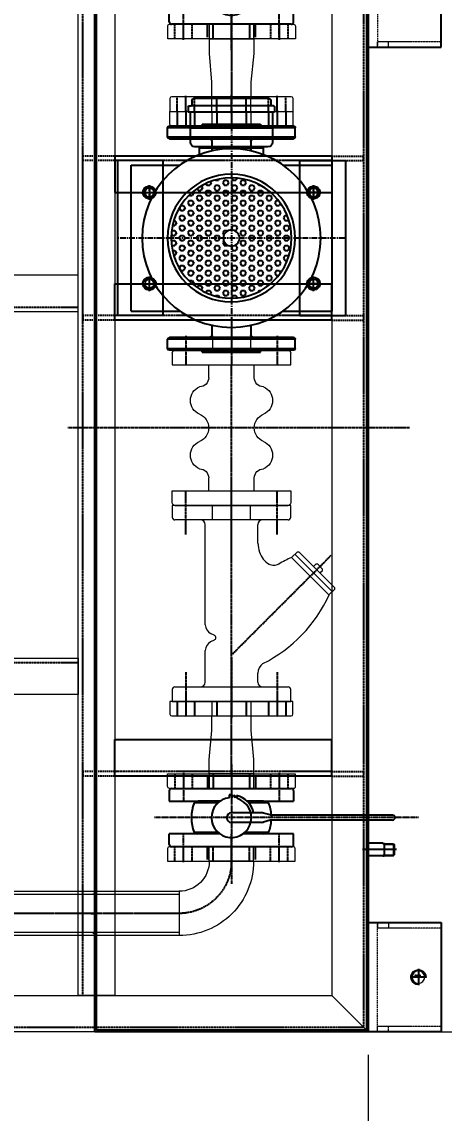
# Model space of a CAD drawing. Header units: millimetres. Extents: x -32759 to 129432, y 390 to 54305.
# Drawn here: x 23200 to 23663, y 26853 to 28050 of the extents above; entities that cross this region are included whole.
import ezdxf

# ---------------------------------------------------------------- set-up
doc = ezdxf.new("R2010")
doc.units = ezdxf.units.MM
for name, pattern in [('CENTER', [2, 1.25, -0.25, 0.25, -0.25]), ('DASHED', [19.05, 12.7, -6.35]), ('HIDDEN', [0.375, 0.25, -0.125]), ('HIDDEN2', [4.7625, 3.175, -1.5875]), ('PHANTOM', [2.5, 1.25, -0.25, 0.25, -0.25, 0.25, -0.25])]:
    doc.linetypes.add(name, pattern=pattern)
for name, color, linetype in [('01j', 243, 'Continuous'), ('06', 221, 'Continuous'), ('1', 20, 'Continuous'), ('2', 2, 'DASHED'), ('3', 5, 'Continuous'), ('4', 102, 'Continuous'), ('CENTER', 1, 'CENTER'), ('CL', 1, 'CENTER'), ('FL', 3, 'Continuous'), ('HL', 2, 'HIDDEN'), ('PL', 5, 'PHANTOM'), ('외형선', 3, 'Continuous')]:
    doc.layers.add(name, color=color, linetype=linetype)
for name, color, linetype, lineweight in [('02 숨은선', 2, 'HIDDEN', 15), ('02 실선', 2, 'Continuous', 25), ('04 실선', 4, 'Continuous', 25), ('2은선', 2, 'HIDDEN', 18), ('_BODY', 7, 'Continuous', 13)]:
    doc.layers.add(name, color=color, linetype=linetype, lineweight=lineweight)
doc.styles.add('ROAMNS', font='romans.shx', dxfattribs={"width": 0.8, "bigfont": 'whgtxt.shx'})
doc.styles.add('한글', font='romans.shx', dxfattribs={"height": 4, "bigfont": 'whgtxt.shx'})
doc.dimstyles.new('20 작은 한덕_도면칫수', dxfattribs={"dimscale": 20, "dimtxt": 3.3, "dimasz": 3.5, "dimexe": 0.65, "dimexo": 1.25, "dimgap": 1, "dimtad": 1, "dimdec": 0, "dimdsep": 46, "dimtxsty": 'ROAMNS', "dimcen": 0, "dimclrd": 7, "dimclre": 7, "dimclrt": 2, "dimadec": 0, "dimazin": 2, "dimtp": 0.1, "dimtm": 0.1, "dimtfac": 0.71, "dimtdec": 0, "dimtmove": 0, "dimatfit": 3, "dimfxl": 1, "dimlwd": -1, "dimlwe": -1, "dimarcsym": 1})

# ---------------------------------------------------------------- blocks, each defined once
blk = doc.blocks.new('*D1433')
at = {"color": 7, "linetype": 'ByBlock', "transparency": 16777216}
for p, q in [((270973.9, 139636.8), (270973.9, 139523.9)), ((271923.9, 139636.8), (271923.9, 139523.9)), ((271853.9, 139536.9), (271043.9, 139536.9))]:
    blk.add_line(p, q, dxfattribs=at)
at = {"color": 7, "transparency": 16777216}
for points in [[(271043.9, 139548.6), (271043.9, 139525.2), (270973.9, 139536.9)], [(271853.9, 139548.6), (271853.9, 139525.2), (271923.9, 139536.9)]]:
    blk.add_solid(points, dxfattribs=at)
at = {"layer": 'Defpoints', "color": 0, "transparency": 16777216}
for p in [(270973.9, 139661.8), (271923.9, 139661.8), (270973.9, 139536.9)]:
    blk.add_point(p, dxfattribs=at)
at = {"color": 2, "transparency": 16777216, "insert": (271448.9, 139589.9), "char_height": 66, "attachment_point": 5, "style": 'ROAMNS'}
blk.add_mtext('950', dxfattribs=at)
blk = doc.blocks.new('*D1449')
at = {"color": 7, "linetype": 'ByBlock', "transparency": 16777216}
for p, q in [((271923.9, 139636.8), (271923.9, 139171.6)), ((271810.6, 138891.9), (271810.6, 139197.6)), ((271740.6, 139184.6), (271670.6, 139184.6)), ((271810.6, 139184.6), (271923.9, 139184.6)), ((271993.9, 139184.6), (272232.1, 139184.6))]:
    blk.add_line(p, q, dxfattribs=at)
at = {"color": 7, "transparency": 16777216}
for points in [[(271740.6, 139196.3), (271740.6, 139173), (271810.6, 139184.6)], [(271993.9, 139196.3), (271993.9, 139173), (271923.9, 139184.6)]]:
    blk.add_solid(points, dxfattribs=at)
at = {"layer": 'Defpoints', "color": 0, "transparency": 16777216}
for p in [(271923.9, 139661.8), (271923.9, 139184.6), (271810.6, 138866.9)]:
    blk.add_point(p, dxfattribs=at)
at = {"color": 2, "transparency": 16777216, "insert": (272148, 139237.6), "char_height": 66, "attachment_point": 5, "style": 'ROAMNS'}
blk.add_mtext('113', dxfattribs=at)
blk = doc.blocks.new('*D1326')
at = {"color": 7, "linetype": 'ByBlock', "transparency": 16777216}
for p, q in [((294495, -101396.7), (295239.2, -101396.7)), ((295226.2, -102121.6), (295226.2, -101466.7)), ((294371.7, -102191.6), (295239.2, -102191.6))]:
    blk.add_line(p, q, dxfattribs=at)
at = {"color": 7, "transparency": 16777216}
for points in [[(295214.5, -101466.7), (295237.8, -101466.7), (295226.2, -101396.7)], [(295214.5, -102121.6), (295237.8, -102121.6), (295226.2, -102191.6)]]:
    blk.add_solid(points, dxfattribs=at)
at = {"layer": 'Defpoints', "color": 0, "transparency": 16777216}
for p in [(294470, -101396.7), (295226.2, -101396.7), (294346.7, -102191.6)]:
    blk.add_point(p, dxfattribs=at)
at = {"color": 2, "transparency": 16777216, "insert": (295173.2, -101660), "char_height": 66, "attachment_point": 5, "rotation": 90, "style": 'ROAMNS'}
blk.add_mtext('795', dxfattribs=at)
blk = doc.blocks.new('vbn')
at = {"ltscale": 0.5}
blk.add_circle((491764.7, 300516.7), 5.05, dxfattribs=at)
at = {"layer": 'CL', "ltscale": 0.5}
for p, q in [((491764.7, 300523.7), (491764.7, 300509.7)), ((491757.7, 300516.7), (491771.7, 300516.7))]:
    blk.add_line(p, q, dxfattribs=at)
at = {"layer": 'FL', "color": 1, "ltscale": 0.5}
blk.add_arc((491764.7, 300516.7), 6, 270, 180, dxfattribs=at)
blk = doc.blocks.new('xcxc')
at = {"ltscale": 0.5}
for p, q in [((491810.8, 300503.8), (491760.8, 300503.8)), ((491760.8, 300333.8), (491760.8, 300503.8)), ((491810.8, 300503.8), (491810.8, 300333.8)), ((491810.8, 300333.8), (491760.8, 300333.8))]:
    blk.add_line(p, q, dxfattribs=at)
blk.add_blockref('vbn', (31.1, -47.9))
at = {"extrusion": (0, 0, -1), "zscale": -1, "rotation": 180}
blk.add_blockref('vbn', (-31.1, 600885.5), dxfattribs=at)
blk = doc.blocks.new('asdf')
at = {"ltscale": 0.5}
for p, q in [((500414.8, 300426.1), (500414.8, 300126.1)), ((501614.8, 300426.1), (500414.8, 300426.1)), ((500416.8, 300424.1), (500416.8, 300128.1)), ((501612.8, 300424.1), (500416.8, 300424.1)), ((500416.8, 300128.1), (501612.8, 300128.1)), ((500414.8, 300126.1), (501614.8, 300126.1))]:
    blk.add_line(p, q, dxfattribs=at)
blk = doc.blocks.new('A$C10E257C3')
blk.add_line((0, 6.3), (13.8, 6.3))
at = {"layer": '1'}
blk.add_line((6.9, 37.3), (6.9, 0), dxfattribs=at)
at = {"layer": '3'}
for p, q in [((0.1, 23.7), (0.5, 33.9)), ((0.5, 33.9), (1.2, 34.7)), ((13.3, 33.9), (0.5, 33.9)), ((12.6, 34.7), (1.2, 34.7)), ((13.3, 33.9), (12.6, 34.7)), ((13.7, 23.7), (13.3, 33.9)), ((0, 22.3), (0.1, 23.7)), ((0, 22.3), (0, 6.3)), ((13.7, 23.7), (0.1, 23.7)), ((13.8, 22.3), (13.7, 23.7)), ((13.8, 22.3), (13.8, 6.3))]:
    blk.add_line(p, q, dxfattribs=at)
at = {"layer": '4'}
for p, q in [((0.9, 23.7), (1.2, 34.7)), ((12.9, 23.7), (12.6, 34.7)), ((0.9, 23.7), (0, 22.3)), ((12.9, 23.7), (13.8, 22.3))]:
    blk.add_line(p, q, dxfattribs=at)
blk = doc.blocks.new('dfghdfghdgfhd')
at = {"color": 2, "linetype": 'HIDDEN'}
for p, q in [((52276.5, 4634.1), (52278.5, 4634.1)), ((52276.5, 4620.1), (52278.5, 4620.1))]:
    blk.add_line(p, q, dxfattribs=at)
at = {"color": 1, "linetype": 'CENTER'}
blk.add_line((52273.5, 4627.1), (52281.5, 4627.1), dxfattribs=at)
blk = doc.blocks.new('xcvbxcvbxcb')
blk.add_blockref('A$C10E257C3', (94741.2, -19939.6))
at = {"rotation": 90}
blk.add_blockref('dfghdfghdgfhd', (99375.2, -72211.7), dxfattribs=at)
at = {"layer": '02 실선', "xscale": -1, "rotation": 90}
blk.add_blockref('xcxc', (395837.5, 471802.6, 5491.4), dxfattribs=at)
at = {"layer": '02 실선', "rotation": 90}
blk.add_blockref('xcxc', (395837.5, -511969, 5491.4), dxfattribs=at)
at = {"layer": '04 실선'}
blk.add_blockref('asdf', (-405866.7, -320359.3), dxfattribs=at)
blk = doc.blocks.new('cxvbxcvbxcvvxc')
at = {"color": 2, "linetype": 'HIDDEN2', "ltscale": 0.5}
for p, q in [((510612.6, 303899.1), (510612.6, 303897.1)), ((510655.6, 303899.1), (510655.6, 303897.1))]:
    blk.add_line(p, q, dxfattribs=at)
at = {"layer": 'CL', "ltscale": 0.5}
blk.add_line((510634.1, 303901.1), (510634.1, 303895.1), dxfattribs=at)
blk = doc.blocks.new('xcbcxbxc')
at = {"ltscale": 0.5}
for p, q in [((494109.4, 300799.5), (494069.4, 300759.5)), ((495229.4, 300799.5), (494109.4, 300799.5)), ((494069.4, 300759.5), (495269.4, 300759.5))]:
    blk.add_line(p, q, dxfattribs=at)
at = {"layer": 'HL', "ltscale": 0.5}
blk.add_line((494074.4, 300764.5), (495264.4, 300764.5), dxfattribs=at)
blk = doc.blocks.new('SDFGSDFGFDGSDD')
at = {"ltscale": 0.5}
for p, q in [((502948, 299874.5), (501828, 299874.5)), ((501828, 299874.5), (501828, 299834.5)), ((502948, 299874.5), (502948, 299834.5)), ((501828, 299834.5), (502948, 299834.5))]:
    blk.add_line(p, q, dxfattribs=at)
at = {"layer": 'HL', "ltscale": 0.5}
blk.add_line((501828, 299839.5), (502948, 299839.5), dxfattribs=at)
blk = doc.blocks.new('ASDFASFDFASFS')
at = {"color": 2, "linetype": 'HIDDEN2', "ltscale": 0.5}
for p, q in [((500881.3, 301067.1), (500846.3, 301067.1, -2347.3)), ((500846.3, 301062.1, -2347.3), (500846.3, 301067.1, -2347.3)), ((500881.3, 301062.1), (500846.3, 301062.1, -2347.3)), ((501119.3, 301067.1), (501154.3, 301067.1, -2347.3)), ((501119.3, 301062.1), (501154.3, 301062.1, -2347.3)), ((501154.3, 301062.1, -2347.3), (501154.3, 301067.1, -2347.3))]:
    blk.add_line(p, q, dxfattribs=at)
at = {"ltscale": 0.5}
for p, q in [((500881.3, 301067.1), (501119.3, 301067.1)), ((500881.3, 301067.1), (500881.3, 301027.1)), ((501119.3, 301067.1), (501119.3, 301027.1)), ((501119.3, 301027.1), (500881.3, 301027.1))]:
    blk.add_line(p, q, dxfattribs=at)
at = {"layer": 'HL', "ltscale": 0.5}
blk.add_line((500881.3, 301062.1), (501119.3, 301062.1), dxfattribs=at)
blk = doc.blocks.new('sdfgsdgfdgd')
at = {"ltscale": 0.5}
blk.add_circle((489855.9, 297052.9), 6.92, dxfattribs=at)
at = {"layer": 'CL', "ltscale": 0.5}
for p, q in [((489846.9, 297052.9), (489864.9, 297052.9)), ((489855.9, 297061.9), (489855.9, 297043.9))]:
    blk.add_line(p, q, dxfattribs=at)
at = {"layer": 'FL', "color": 1, "ltscale": 0.5}
blk.add_arc((489855.9, 297052.9), 8, 270, 180, dxfattribs=at)
at = {"color": 2, "style": '한글'}
blk.add_text('M16', height=2.4, dxfattribs=at).set_placement((489853.5, 297053.1))
blk = doc.blocks.new('sdfgsdfsdgsd')
at = {"color": 2, "linetype": 'HIDDEN2', "ltscale": 0.5}
blk.add_line((490032.2, 296995.1), (490032.2, 297115.1), dxfattribs=at)
at = {"ltscale": 0.5}
blk.add_line((490042.2, 296995.1), (490042.2, 297115.1), dxfattribs=at)
at = {"layer": '외형선'}
for p, q in [((490042.2, 297115.1), (489962.2, 297115.1)), ((489962.2, 297115.1), (489962.2, 296995.1)), ((489962.2, 296995.1), (490042.2, 296995.1))]:
    blk.add_line(p, q, dxfattribs=at)
blk.add_blockref('sdfgsdgfdgd', (131.3, 2.2))
blk = doc.blocks.new('cvbncncvbcn')
at = {"ltscale": 0.5}
for p, q in [((490334.8, 296974.9), (490334.8, 296980.9)), ((490334.8, 296980.9), (490404.8, 296980.9)), ((490392.8, 296974.9), (490392.8, 296980.9)), ((490404.8, 296974.9), (490404.8, 296980.9)), ((490334.8, 296974.9), (490404.8, 296974.9))]:
    blk.add_line(p, q, dxfattribs=at)
blk = doc.blocks.new('ASFDASFDDFAS')
blk.add_blockref('sdfgsdfsdgsd', (21.3, -380.4))
at = {"layer": '2은선', "xscale": -1, "rotation": 180}
blk.add_blockref('cvbncncvbcn', (-351.3, 593709.5), dxfattribs=at)
at = {"layer": '2은선'}
blk.add_blockref('cvbncncvbcn', (-351.3, -360.2), dxfattribs=at)
blk = doc.blocks.new('sdfgdsfgfdgfdsg')
at = {"ltscale": 0.5}
for p, q in [((110706.3, -23131.1), (110706.3, -24081.1)), ((110746.3, -23171.1), (110706.3, -23131.1)), ((110746.3, -24041.1), (110746.3, -23171.1)), ((110746.3, -24041.1), (110706.3, -24081.1))]:
    blk.add_line(p, q, dxfattribs=at)
at = {"layer": 'HL', "ltscale": 0.5}
blk.add_line((110711.3, -23136.1), (110711.3, -24076.1), dxfattribs=at)
blk = doc.blocks.new('sdfgdsggfds')
at = {"ltscale": 0.5}
for p, q in [((111076.3, -23449.1), (111076.3, -24041.1)), ((111116.3, -23449.1), (111076.3, -23449.1)), ((111116.3, -24041.1), (111116.3, -23449.1)), ((111116.3, -24041.1), (111076.3, -24041.1))]:
    blk.add_line(p, q, dxfattribs=at)
at = {"layer": 'HL', "ltscale": 0.5}
blk.add_line((111111.3, -24041.1), (111111.3, -23449.1), dxfattribs=at)
blk = doc.blocks.new('xcvbxcbvcbcxvb')
at = {"rotation": 270}
blk.add_blockref('ASFDASFDDFAS', (-185908.3, 466932.5), dxfattribs=at)
at = {"xscale": -1}
for name, p, rotation in [('ASFDASFDDFAS', (408520.9, 466932.5), 90), ('xcbcxbxc', (-383363.1, 277628.5), 180)]:
    blk.add_blockref(name, p, dxfattribs=dict(at, rotation=rotation))
for name, p in [('sdfgdsfgfdgfdsg', (0, 0)), ('SDFGSDFGFDGSDD', (-391081.7, -323283.5)), ('sdfgdsggfds', (0, 0))]:
    blk.add_blockref(name, p)
blk.add_blockref('sdfgdsggfds', (222612.6, 0), dxfattribs=at)
at = {"layer": '01j', "xscale": -1, "rotation": 90}
for p in [(412054, 477710.2, 5853), (412554, 477710.2, 5853)]:
    blk.add_blockref('ASDFASFDFASFS', p, dxfattribs=at)
at = {"layer": '01j', "rotation": 270}
blk.add_blockref('ASDFASFDFASFS', (-189400.2, 477710.2, 5491.4), dxfattribs=at)
blk = doc.blocks.new('A$C596F1DD5')
at = {"ltscale": 0.5}
for p, q in [((32.9, 81.5), (81.5, 81.5)), ((0, 48.6), (0, 0))]:
    blk.add_line(p, q, dxfattribs=at)
for radius in [81.5, 32.9]:
    blk.add_arc((0, 81.5), radius, 270, 0, dxfattribs=at)
at = {"layer": 'CL', "ltscale": 0.5}
blk.add_arc((0, 81.5), 57.2, 270, 0, dxfattribs=at)
blk = doc.blocks.new('A$C20826636')
at = {"ltscale": 0.5}
for p, q in [((2, 48.6), (202, 48.6)), ((2, 0), (2, 48.6)), ((202, 48.6), (202, 0)), ((2, 45.1), (202, 45.1)), ((2, 3.5), (202, 3.5)), ((202, 0), (2, 0))]:
    blk.add_line(p, q, dxfattribs=at)
at = {"layer": 'CL', "ltscale": 0.5}
blk.add_line((0, 24.3), (204, 24.3), dxfattribs=at)
blk = doc.blocks.new('747 3HP TOP')
at = {"layer": '1'}
h = blk.add_hatch(dxfattribs=at)
h.set_pattern_fill('HEX', color=256, style=0)
h.paths.add_polyline_path([(5285.2, 19853.7, 0.414214), (5219.2, 19787.7), (5276.3, 19787.7, -0.414214), (5285.2, 19796.6)])
h.paths.add_polyline_path([(5285.2, 19853.7), (5285.2, 19796.6, -0.414214), (5294, 19787.7), (5351.2, 19787.7, 0.414214)])
h.paths.add_polyline_path([(5351.2, 19787.7), (5294, 19787.7, -0.414214), (5285.2, 19778.8), (5285.2, 19721.7, 0.414214)])
h.paths.add_polyline_path([(5285.2, 19778.8, -0.414214), (5276.3, 19787.7), (5219.2, 19787.7, 0.414214), (5285.2, 19721.7)])
for p, q in [((5250.2, 19696.2), (5250.2, 19688.7)), ((5250.2, 19688.7), (5271.1, 19688.7)), ((5255.2, 19688.7), (5271.1, 19688.7)), ((5255.2, 19688.7), (5271.1, 19688.7)), ((5314.7, 19688.7), (5255.7, 19688.7)), ((5255.7, 19687.7), (5255.7, 19688.7)), ((5299.3, 19688.7), (5315.2, 19688.7)), ((5299.3, 19688.7), (5320.2, 19688.7)), ((5299.3, 19688.7), (5315.2, 19688.7)), ((5314.7, 19687.7), (5314.7, 19688.7)), ((5320.2, 19696.2), (5320.2, 19688.7)), ((5240.2, 19682.7), (5240.2, 19649.7)), ((5255.7, 19687.7), (5245.2, 19687.7)), ((5314.7, 19687.7), (5255.7, 19687.7)), ((5325.2, 19687.7), (5314.7, 19687.7)), ((5330.2, 19649.7), (5330.2, 19682.7)), ((5332.4, 19649.7), (5237.9, 19649.7)), ((5237.9, 19643.7), (5237.9, 19649.7)), ((5238.9, 19642.7), (5240.9, 19642.7)), ((5329.4, 19642.7), (5240.9, 19642.7)), ((5241.9, 19636.7), (5241.9, 19641.7)), ((5328.4, 19636.7), (5328.4, 19641.7)), ((5331.4, 19642.7), (5329.4, 19642.7)), ((5332.4, 19643.7), (5332.4, 19649.7)), ((5326.4, 19634.7), (5243.9, 19634.7))]:
    blk.add_line(p, q, dxfattribs=at)
for radius in [98, 70, 66, 8.86]:
    blk.add_circle((5285.2, 19787.7), radius, dxfattribs=at)
for centre, radius, start, end in [((5245.2, 19682.7), 5, 90, 180), ((5325.2, 19682.7), 5, 0, 90), ((5238.9, 19643.7), 1, 180, 270), ((5240.9, 19641.7), 1, 0, 90), ((5329.4, 19641.7), 1, 90, 180), ((5331.4, 19643.7), 1, 270, 0), ((5243.9, 19636.7), 2, 180, 270), ((5326.4, 19636.7), 2, 270, 0)]:
    blk.add_arc(centre, radius, start, end, dxfattribs=at)
blk = doc.blocks.new('A$C25B8554D')
at = {"layer": '1'}
for p, q in [((92.2, 288.3), (156.2, 288.3)), ((92.2, 288.3), (92.2, 286.3)), ((156.2, 288.3), (156.2, 286.3)), ((54.2, 284.3), (54.2, 274.3)), ((54.2, 284.3), (194.2, 284.3)), ((192.2, 286.3), (56.2, 286.3)), ((194.2, 284.3), (194.2, 274.3)), ((194.2, 274.3), (54.2, 274.3)), ((192.2, 272.3), (56.2, 272.3)), ((102.9, 259), (102.9, 269.3)), ((145.6, 259), (145.6, 269.3)), ((14.2, 243.3), (67.6, 243.3)), ((14.2, 243.3), (14.2, 83.3)), ((180.8, 243.3), (234.2, 243.3)), ((234.2, 83.3), (234.2, 243.3)), ((14.2, 83.3), (67.6, 83.3)), ((180.8, 83.3), (234.2, 83.3)), ((54.2, 52.3), (54.2, 42.3)), ((54.2, 52.3), (79.5, 52.3)), ((56.2, 54.3), (79.5, 54.3)), ((169.5, 54.3), (192.2, 54.3)), ((169.5, 52.3), (194.2, 52.3)), ((194.2, 52.3), (194.2, 42.3)), ((79.5, 42.3), (54.2, 42.3)), ((56.2, 40.3), (79.5, 40.3)), ((194.2, 42.3), (169.5, 42.3)), ((169.5, 40.3), (192.2, 40.3))]:
    blk.add_line(p, q, dxfattribs=at)
for centre, radius, start, end in [((56.2, 284.3), 2, 90, 180), ((192.2, 284.3), 2, 0, 90), ((56.2, 274.3), 2, 180, 270), ((99.9, 269.3), 3, 0, 90), ((148.6, 269.3), 3, 90, 180), ((192.2, 274.3), 2, 270, 0), ((34.2, 213.3), 7, 14.4769, 287.4139), ((214.2, 213.3), 7, 252.5861, 165.5231), ((34.2, 113.3), 7, 72.5861, 345.5231), ((214.2, 113.3), 7, 194.4769, 107.4139), ((56.2, 52.3), 2, 90, 180), ((192.2, 52.3), 2, 0, 90), ((56.2, 42.3), 2, 180, 270), ((192.2, 42.3), 2, 270, 0)]:
    blk.add_arc(centre, radius, start, end, dxfattribs=at)
at = {"layer": '2', "color": 1, "linetype": 'CENTER', "ltscale": 5}
for p, q in [((124.2, 0), (124.2, 291.5)), ((34.2, 221.4), (34.2, 205.3)), ((214.2, 221.4), (214.2, 205.3)), ((26.2, 213.3), (42.3, 213.3)), ((206.2, 213.3), (222.3, 213.3)), ((248.4, 163.3), (0, 163.3)), ((34.2, 121.4), (34.2, 105.3)), ((214.2, 121.4), (214.2, 105.3)), ((26.2, 113.3), (42.3, 113.3)), ((206.2, 113.3), (222.3, 113.3))]:
    blk.add_line(p, q, dxfattribs=at)
at = {"layer": '3'}
for p, q in [((102.9, 57.3), (102.9, 67.7)), ((145.6, 57.3), (145.6, 67.7)), ((79.5, 54.3), (169.5, 54.3)), ((79.5, 52.3), (169.5, 52.3)), ((79.5, 42.3), (169.5, 42.3)), ((79.5, 40.3), (169.5, 40.3)), ((92.2, 38.4), (92.2, 40.4)), ((92.2, 38.3), (156.2, 38.3)), ((156.2, 38.4), (156.2, 40.4))]:
    blk.add_line(p, q, dxfattribs=at)
for centre, radius, start, end in [((34.2, 213.3), 7, 287.4139, 14.4769), ((214.2, 213.3), 7, 165.5231, 252.5861), ((34.2, 113.3), 7, 345.5231, 72.5861), ((214.2, 113.3), 7, 107.4139, 194.4769), ((99.9, 57.3), 3, 270, 0), ((148.6, 57.3), 3, 180, 270)]:
    blk.add_arc(centre, radius, start, end, dxfattribs=at)
at = {"layer": '1'}
blk.add_blockref('747 3HP TOP', (-5161, -19624.4), dxfattribs=at)
blk = doc.blocks.new('A$C63697C70')
at = {"ltscale": 0.5}
for p, q in [((2, 135), (2, 0)), ((16, 135), (2, 135)), ((18, 2), (18, 133)), ((2, 88.9), (18, 88.9)), ((2, 46.2), (18, 46.2)), ((2, 0), (16, 0))]:
    blk.add_line(p, q, dxfattribs=at)
for centre, start, end in [((16, 133), 0, 90), ((16, 2), 270, 0)]:
    blk.add_arc(centre, 2, start, end, dxfattribs=at)
at = {"layer": 'CL', "ltscale": 0.5}
for p, q in [((1, 117.5), (19, 117.5)), ((0, 67.5), (20, 67.5)), ((1, 17.5), (19, 17.5))]:
    blk.add_line(p, q, dxfattribs=at)
at = {"layer": 'HL', "ltscale": 0.5}
for p, q in [((2, 127), (18, 127)), ((2, 108), (18, 108)), ((2, 27), (18, 27)), ((2, 8), (18, 8))]:
    blk.add_line(p, q, dxfattribs=at)
at = {"layer": 'PL', "ltscale": 0.5}
for p, q in [((2, 83.5), (18, 83.5)), ((2, 51.5), (18, 51.5))]:
    blk.add_line(p, q, dxfattribs=at)
blk = doc.blocks.new('A$C01775BC6')
at = {"ltscale": 0.5}
for p, q in [((2, 48.6), (17.9, 48.6)), ((2, 0), (2, 48.6)), ((17.9, 48.6), (49.6, 45.6)), ((49.6, 45.6), (65.5, 45.6)), ((65.5, 45.6), (65.5, 2.9)), ((49.6, 2.9), (17.9, 0)), ((65.5, 2.9), (49.6, 2.9)), ((17.9, 0), (2, 0))]:
    blk.add_line(p, q, dxfattribs=at)
at = {"layer": 'CL', "ltscale": 0.5}
blk.add_line((0, 24.3), (67.5, 24.3), dxfattribs=at)
blk = doc.blocks.new('A$C351C1466')
at = {"ltscale": 0.5}
for p, q in [((2, 140), (2, 0)), ((16, 140), (2, 140)), ((18, 2), (18, 138)), ((2, 94.3), (18, 94.3)), ((2, 45.7), (18, 45.7)), ((2, 0), (16, 0))]:
    blk.add_line(p, q, dxfattribs=at)
for centre, start, end in [((16, 138), 0, 90), ((16, 2), 270, 0)]:
    blk.add_arc(centre, 2, start, end, dxfattribs=at)
at = {"layer": 'CL', "ltscale": 0.5}
for p, q in [((1, 122.5), (19, 122.5)), ((0, 70), (20, 70)), ((1, 17.5), (19, 17.5))]:
    blk.add_line(p, q, dxfattribs=at)
at = {"layer": 'HL', "ltscale": 0.5}
for p, q in [((2, 132), (18, 132)), ((2, 113), (18, 113)), ((2, 27), (18, 27)), ((2, 8), (18, 8))]:
    blk.add_line(p, q, dxfattribs=at)
at = {"layer": 'PL', "ltscale": 0.5}
for p, q in [((2, 90), (18, 90)), ((2, 50), (18, 50))]:
    blk.add_line(p, q, dxfattribs=at)
blk = doc.blocks.new('SDFGSDFGSDFG')
at = {"ltscale": 0.5, "xscale": -1, "rotation": 180}
blk.add_blockref('A$C63697C70', (335519, 36898.1), dxfattribs=at)
at = {"ltscale": 0.5}
blk.add_blockref('A$C351C1466', (335598.5, 36760.6), dxfattribs=at)
at = {"ltscale": 0.5, "xscale": -1}
blk.add_blockref('A$C01775BC6', (335602.5, 36806.3), dxfattribs=at)
blk = doc.blocks.new('BL-50P')
for p, q in [((33.5, 202), (33.5, 51.3)), ((39.5, 202), (39.5, 51.3)), ((0, -75), (0, 75)), ((3, 78), (16, 78)), ((16, 19.8), (16, 78)), ((70, 78), (57, 78)), ((57, 78), (57, 14.3)), ((73, 75), (73, -75)), ((18, 46.7), (18, 21.7)), ((33.2, 48.7), (30.8, 40.1)), ((39.8, 48.7), (42.2, 40.1)), ((55, 46.7), (55, 16.8)), ((-16, 30), (0, 30)), ((16, 40.1), (16, 19.8)), ((30.5, 37.5), (30.5, 0)), ((42.5, 37.5), (42.5, 0)), ((57, 40.1), (57, 14.3)), ((89, 30), (73, 30)), ((8, -0.7), (11.5, 0.7)), ((8.1, 2.4), (11.9, 4.6)), ((11.5, 0.7), (8.1, 2.4)), ((8.7, 6.4), (12.6, 7.4)), ((11.9, 4.6), (8.7, 6.4)), ((8.1, -2.9), (11.7, -2.9)), ((16, -78), (16, -14.3)), ((16, -14.3), (16, -41.5)), ((18, -16.8), (18, -46.7)), ((55, -16.8), (55, -46.7)), ((57, -14.3), (57, -78)), ((57, -14.3), (57, -42)), ((-16, -30), (0, -30)), ((89, -30), (73, -30)), ((18, -43.5), (18, -43.5)), ((55, -43.5), (55.5, -43.5)), ((3, -78), (16, -78)), ((70, -78), (57, -78))]:
    blk.add_line(p, q)
for centre, radius, start, end in [((36.5, 202), 3, 0, 180), ((3, 75), 3, 90, 180), ((70, 75), 3, 0, 90), ((18, 40.1), 2, 90, 180), ((36.5, 0), 50.2, 93.5055, 111.6124), ((23.5, 51.3), 10, 344.9149, 0), ((49.5, 51.3), 10, 180, 195.0851), ((36.5, 0), 50.2, 68.3876, 86.4945), ((55, 40.1), 2, 0, 90), ((36.5, 0), 28.5, 102.1532, 166.9419), ((40.5, 37.5), 10, 164.9149, 180), ((32.5, 37.5), 10, 0, 15.0851), ((36.5, 0), 25, 186.6152, 162.7268), ((36.5, 0), 6, 180, 0), ((36.5, 0), 28.5, 181.4361, 185.7998), ((18, -41.5), 2, 180, 270), ((36.5, 0), 50.2, 248.3876, 291.6124), ((55.5, -42), 1.5, 270, 0), ((3, -75), 3, 180, 270), ((70, -75), 3, 270, 0)]:
    blk.add_arc(centre, radius, start, end)
at = {"layer": 'CENTER'}
for p, q in [((36.5, 234.4), (36.5, -96.3)), ((-16, 60), (16, 60)), ((89, 60), (57, 60)), ((-29.9, 0), (119.7, 0)), ((-28, 0), (16, 0)), ((105, 0), (57, 0)), ((-16, -60), (16, -60)), ((89, -60), (57, -60))]:
    blk.add_line(p, q, dxfattribs=at)
blk = doc.blocks.new('CI-F32S')
for p, q in [((13, 65), (0, 65)), ((0, 65), (0, -65)), ((16, 62), (16, -34)), ((199, -34), (199, 62)), ((215, 65), (202, 65)), ((215, -65), (215, 65)), ((21, 29), (55.8, 29)), ((31, 29), (46.5, 29)), ((84, 29), (194, 29)), ((67.3, 18.9), (65.3, 23)), ((72.5, 18.9), (74.5, 23)), ((16, -34), (16, -62)), ((21, -29), (31, -29)), ((173.5, -29), (194, -29)), ((199, -62), (199, -34)), ((0, -65), (13, -65)), ((116.9, -106.9), (157.9, -65.9)), ((120.4, -110.5), (161.4, -69.5)), ((157.9, -65.9), (164.2, -72.3)), ((202, -65), (215, -65)), ((124.6, -113.3), (164.2, -73.7)), ((164.2, -72.3), (164.2, -73.7)), ((145.1, -99.9), (150.8, -94.2)), ((148, -90), (150.8, -92.8)), ((150.8, -92.8), (150.8, -94.2)), ((116.9, -106.9), (123.2, -113.3)), ((140.9, -97), (143.7, -99.9)), ((143.7, -99.9), (145.1, -99.9)), ((123.2, -113.3), (124.6, -113.3))]:
    blk.add_line(p, q)
blk.add_lwpolyline([(173.5, -29, 0.079365), (163.8, -30.6, 0.08841), (156, -34.8, 0.105167), (150.5, -41.4, 0.020221), (149.9, -42.5, 0.121124)], format="xyb")
for centre, radius, start, end in [((13, 62), 3, 0, 90), ((202, 62), 3, 90, 180), ((21, 34), 5, 180, 270), ((54.5, 16.5), 12.5, 31.2177, 84.3169), ((85.3, 16.5), 12.5, 95.6831, 148.7823), ((194, 34), 5, 270, 0), ((69.9, 20.1), 2.89, 204.1228, 335.8772), ((21, -34), 5, 90, 180), ((31, -41.9), 12.9, 35.2952, 90.0763), ((181.6, 35.7), 156.7, 206.6184, 245.595), ((194, -34), 5, 0, 90), ((161.5, -46.4), 12.1, 161.4563, 212.9327), ((15.2, -130.6), 156.7, 24.405, 30.1826), ((13, -62), 3, 270, 0), ((202, -62), 3, 180, 270)]:
    blk.add_arc(centre, radius, start, end)
at = {"layer": 'CENTER'}
for p, q in [((32, 50), (0, 50)), ((183, 50), (215, 50)), ((-24.8, 0), (242.9, 0)), ((48, 0), (0, 0)), ((50.9, 0), (160.3, -109.4)), ((167, 0), (215, 0)), ((32, -50), (0, -50)), ((183, -50), (215, -50))]:
    blk.add_line(p, q, dxfattribs=at)
blk = doc.blocks.new('FRP-32')
for p, q in [((0, -62), (0, 62)), ((16, 65), (3, 65)), ((16, -65), (16, 65)), ((154, 65), (167, 65)), ((154, -65), (154, 65)), ((170, -62), (170, 62)), ((16, 25), (30, 25)), ((140, 25), (154, 25)), ((-16, 21), (0, 21)), ((186, 21), (170, 21)), ((-16, -21), (0, -21)), ((186, -21), (170, -21)), ((16, -25), (30, -25)), ((140, -25), (154, -25)), ((3, -65), (16, -65)), ((167, -65), (154, -65))]:
    blk.add_line(p, q)
for centre, radius, start, end in [((3, 62), 3, 90, 180), ((167, 62), 3, 0, 90), ((55, 28.75), 16.25, 22.61986, 157.38014), ((115, 28.75), 16.25, 22.61986, 157.38014), ((30, 35), 10, 270, 0), ((85, 41.25), 16.25, 202.61986, 337.38014), ((140, 35), 10, 180, 270), ((30, -35), 10, 0, 90), ((55, -28.75), 16.25, 202.61986, 337.38014), ((85, -41.25), 16.25, 22.61986, 157.38014), ((115, -28.75), 16.25, 202.61986, 337.38014), ((140, -35), 10, 90, 180), ((3, -62), 3, 180, 270), ((167, -62), 3, 270, 0)]:
    blk.add_arc(centre, radius, start, end)
at = {"layer": 'CENTER'}
for p, q in [((85, 195.21), (85, -179.4)), ((-16, 50), (16, 50)), ((186, 50), (154, 50)), ((-32, 0), (16, 0)), ((16, 0), (154, 0)), ((202, 0), (154, 0)), ((-16, -50), (16, -50)), ((186, -50), (154, -50))]:
    blk.add_line(p, q, dxfattribs=at)
blk = doc.blocks.new('QWERRQRWQE')
at = {"color": 4, "ltscale": 0.5}
blk.add_line((132358.5, 14047, 5491.4), (132407.1, 14047, 5491.4), dxfattribs=at)
at = {"ltscale": 0.5}
blk.add_line((132532.7, 13859.8), (133182.7, 13859.8), dxfattribs=at)
for name, p, rotation in [('xcvbxcbvcbcxvb', (109101.7, -96846.5), 90), ('xcvbxcvbxcb', (112299.5, -80688.3), 90), ('SDFGSDFGSDFG', (169213.3, -320651.6), 90), ('FRP-32', (132382.7, 14437.3, 5491.4), 90), ('SDFGSDFGSDFG', (95552.2, 349743.3, 5491.4), 270), ('cxvbxcvbxcvvxc', (-171364.4, 524623.9), 270)]:
    blk.add_blockref(name, p, dxfattribs=dict(rotation=rotation))
at = {"color": 6, "ltscale": 0.5, "rotation": 180}
blk.add_blockref('A$C25B8554D', (132507, 14893.7, 5491.4), dxfattribs=at)
at = {"ltscale": 0.5, "rotation": 270}
for name, p in [('A$C63697C70', (132315.3, 14871.3)), ('A$C596F1DD5', (132358.5, 14047, 5491.4))]:
    blk.add_blockref(name, p, dxfattribs=at)
at = {"xscale": -1, "rotation": 270}
blk.add_blockref('CI-F32S', (132382.7, 14222.3, 5491.4), dxfattribs=at)
at = {"ltscale": 0.5, "extrusion": (0, 0, -1), "zscale": -1, "rotation": 90}
blk.add_blockref('A$C351C1466', (-132312.8, 14045, -5491.4), dxfattribs=at)
at = {"ltscale": 0.5, "xscale": -1, "rotation": 180}
blk.add_blockref('A$C20826636', (132438, 14014.1, 5491.4), dxfattribs=at)
at = {"layer": '02 숨은선', "xscale": -1, "rotation": 180}
blk.add_blockref('xcxc', (-359503, 315149.2, 5491.4), dxfattribs=at)
at = {"layer": '02 숨은선', "rotation": 180}
blk.add_blockref('xcxc', (624268.5, 315149.2, 5491.4), dxfattribs=at)
at = {"layer": '06', "xscale": -0.875, "yscale": 0.875, "zscale": 0.875, "rotation": 90}
for p in [(132382.8, 15028.7), (132382.8, 14126.8, 5491.4)]:
    blk.add_blockref('BL-50P', p, dxfattribs=at)
blk = doc.blocks.new('y8e5ey')
at = {"rotation": 4.764189043271472e-11}
blk.add_blockref('QWERRQRWQE', (-37199.844, -190.914), dxfattribs=at)
blk = doc.blocks.new('sdfgdfgsdgsdg')
dim = blk.add_linear_dim(base=(295226.2, -101396.7), p1=(294346.7, -102191.6), p2=(294470, -101396.7), angle=90, dimstyle='20 작은 한덕_도면칫수')
dim.commit()
dim.dimension.update_dxf_attribs({"geometry": '*D1326', "text_midpoint": (295226.2, -101660), "dimtype": 128})
blk = doc.blocks.new('1')
at = {"layer": '_BODY', "color": 4}
blk.add_blockref('sdfgdfgsdgsdg', (-288927.149, 108265.481), dxfattribs=at)
at = {"color": 6, "xscale": -1}
blk.add_blockref('y8e5ey', (100575.763, -6800.077), dxfattribs=at)
blk = doc.blocks.new('sdfgsdfgcxvxbxcv')
for base, p1, p2, picture, middle in [((270973.907, 139536.884), (271923.907, 139661.761), (270973.907, 139661.761), '*D1433', (271448.907, 139589.884)), ((271923.907, 139184.648), (271810.61, 138866.853), (271923.907, 139661.761), '*D1449', (272148.022, 139237.648))]:
    dim = blk.add_linear_dim(base=base, p1=p1, p2=p2, angle=180, dimstyle='20 작은 한덕_도면칫수')
    dim.commit()
    dim.dimension.update_dxf_attribs({"geometry": picture, "text_midpoint": middle})
blk.add_blockref('1', (266381.038, 132792.991))

msp = doc.modelspace()

# ---------------------------------------------------------------- block references
at = {"layer": '_BODY'}
msp.add_blockref('sdfgsdfgcxvxbxcv', (-248343.9, -112720), dxfattribs=at)

doc.saveas('drawing.dxf')
